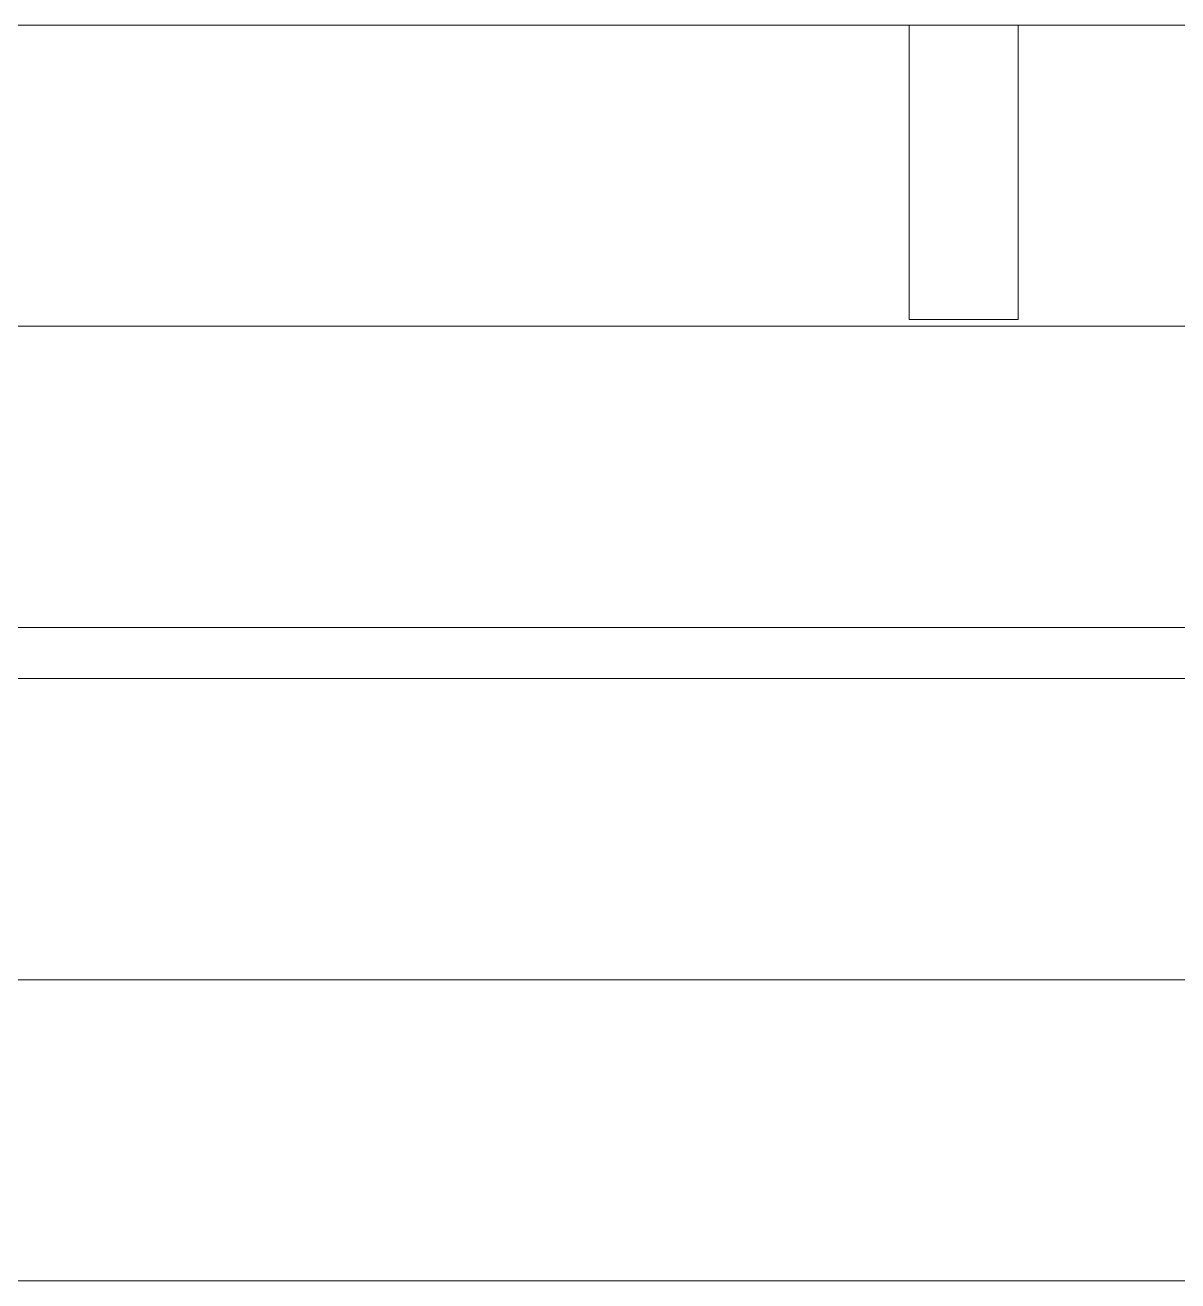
# Model space of a CAD drawing. Extents: x 20 to 307, y 49 to 248.
# Drawn here: x 158.36 to 200.7, y 145.01 to 191.13 of the extents above; entities that cross this region are included whole.
import ezdxf

# ---------------------------------------------------------------- set-up
doc = ezdxf.new("R2010")
doc.units = 0
doc.header["$LTSCALE"] = 0.5
doc.header["$MEASUREMENT"] = 0
doc.layers.add('DIM', color=1, linetype='CONTINUOUS')

msp = doc.modelspace()

# ---------------------------------------------------------------- linework, layer by layer
at = {"layer": 'DIM', "linetype": 'Continuous', "lineweight": 15}
for p, q in [((48.27359, 191.131724), (241.27359, 191.131724)), ((190.831086, 191.131721), (190.831086, 180.319223)), ((194.831093, 180.319223), (194.831093, 191.131721)), ((47.63109, 180.069224), (242.03109, 180.069224)), ((53.794981, 180.069224), (235.867199, 180.069224)), ((190.831086, 180.319223), (194.831093, 180.319223)), ((48.27359, 169.006724), (241.27359, 169.006724)), ((48.27359, 167.131724), (241.27359, 167.131724)), ((47.63109, 156.069224), (242.03109, 156.069224)), ((53.794981, 156.069224), (235.867199, 156.069224)), ((48.27359, 145.006724), (241.27359, 145.006724))]:
    msp.add_line(p, q, dxfattribs=at)

doc.saveas('drawing.dxf')
